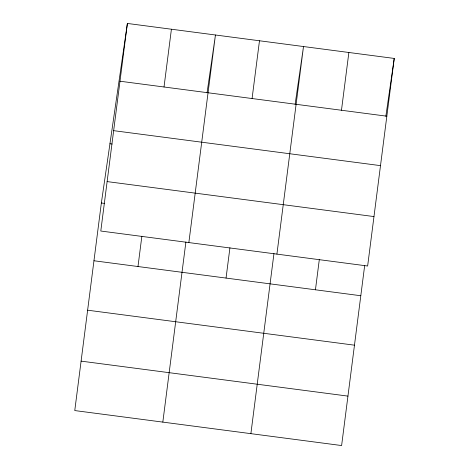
<?xml version="1.0" encoding="UTF-8"?>
<svg xmlns="http://www.w3.org/2000/svg" width="469" height="469" viewBox="0 0 469 469"><rect width="100%" height="100%" fill="white"/><g stroke="black" fill="none" stroke-linecap="round" stroke-linejoin="round"><path stroke-width="0.7" d="M127.386 23.45L100.794 231.029L367.643 266.011L394.236 58.432L127.386 23.45L101.357 202.989L74.764 410.568L341.614 445.55L364.689 265.413M137.986 266.527L141.867 236.2M164.015 86.994L171.414 29.225M162.825 422.112L185.9 241.975M188.855 242.573L215.447 34.993L207.064 92.833M226.046 278.076L229.933 247.743M252.076 98.537L259.48 40.768M250.886 433.655L273.96 253.518M276.915 254.116L303.507 46.537L295.124 104.376M315.444 289.795L319.325 259.463M341.473 110.256L348.872 52.487M385.852 116.271L394.236 58.432M119.988 81.219L386.837 116.201M113.65 130.658L380.506 165.639M109.945 143.743L112.109 144.024M107.125 181.591L373.981 216.572M101.357 202.989L104.241 203.364M93.952 260.758L360.808 295.74M87.621 310.197L354.47 345.178M81.096 361.13L347.945 396.112"/></g></svg>
